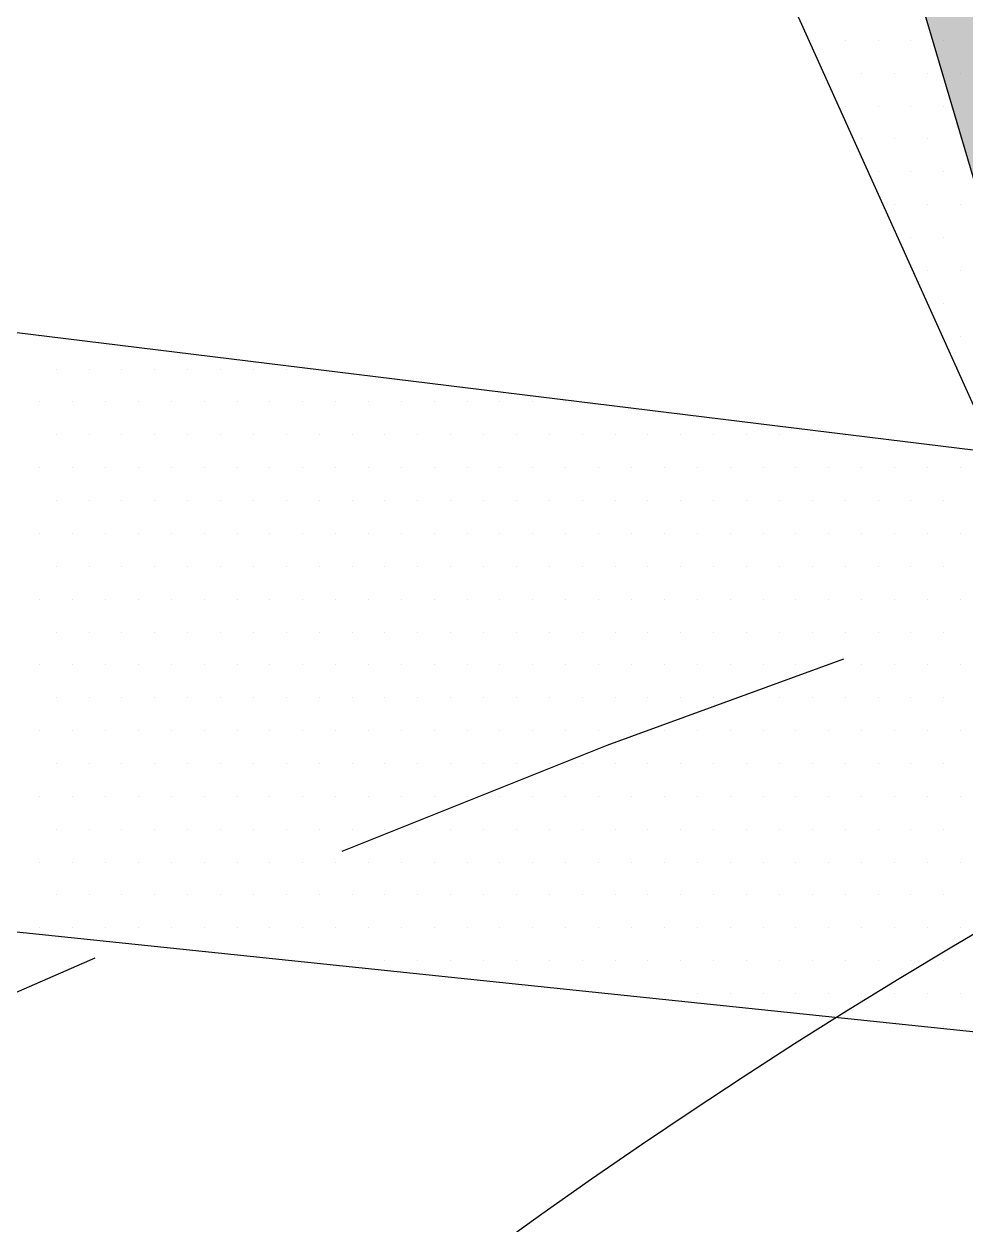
# Paper-space layout 'TOP_A1_00200_01-01-2017_MODELE' of a CAD drawing. Header units: millimetres. Extents: x -52 to 293, y -3 to 294.
# Drawn here: x -24.413 to -21.784, y 65.84 to 69.192 of the extents above; entities that cross this region are included whole.
import ezdxf

# ---------------------------------------------------------------- set-up
doc = ezdxf.new("R2010")
doc.units = ezdxf.units.MM
doc.header["$LTSCALE"] = 2
doc.linetypes.add('CACHEX2', pattern=[0.75, 0.5, -0.25])
for name, color, linetype in [('CALQUE_7', 4, 'Continuous'), ('CARTOUCHE', 7, 'Continuous'), ('rosace', 7, 'Continuous')]:
    doc.layers.add(name, color=color, linetype=linetype)

# ---------------------------------------------------------------- blocks, each defined once
blk = doc.blocks.new('A$C715108E3')
at = {"layer": 'CALQUE_7', "color": 131}
for p, q in [((-13.4698, -0.855), (-13.4698, -0.855)), ((-13.46, -0.855), (-13.46, -0.855)), ((-13.3686, -0.855), (-13.3686, -0.855)), ((-13.2767, -0.855), (-13.2767, -0.855)), ((-13.1849, -0.855), (-13.1849, -0.855)), ((-13.0934, -0.855), (-13.0934, -0.855)), ((-13.4285, -0.9474), (-13.4285, -0.9474)), ((-13.4143, -0.9474), (-13.4143, -0.9474)), ((-13.3225, -0.9474), (-13.3225, -0.9474)), ((-13.231, -0.9474), (-13.231, -0.9474)), ((-13.1392, -0.9474), (-13.1392, -0.9474)), ((-13.0473, -0.9474), (-13.0473, -0.9474)), ((-13.3869, -1.0386), (-13.3869, -1.0386)), ((-13.3686, -1.0386), (-13.3686, -1.0386)), ((-13.2767, -1.0386), (-13.2767, -1.0386)), ((-13.1849, -1.0386), (-13.1849, -1.0386)), ((-13.0934, -1.0386), (-13.0934, -1.0386)), ((-13.3461, -1.1301), (-13.3461, -1.1301)), ((-13.3225, -1.1301), (-13.3225, -1.1301)), ((-13.231, -1.1301), (-13.231, -1.1301)), ((-13.1392, -1.1301), (-13.1392, -1.1301)), ((-13.0473, -1.1301), (-13.0473, -1.1301)), ((-13.3045, -1.2223), (-13.3045, -1.2223)), ((-13.2767, -1.2223), (-13.2767, -1.2223)), ((-13.1849, -1.2223), (-13.1849, -1.2223)), ((-13.0934, -1.2223), (-13.0934, -1.2223)), ((-13.2632, -1.3138), (-13.2632, -1.3138)), ((-13.231, -1.3138), (-13.231, -1.3138)), ((-13.1392, -1.3138), (-13.1392, -1.3138)), ((-13.0473, -1.3138), (-13.0473, -1.3138)), ((-13.222, -1.4052), (-13.222, -1.4052)), ((-13.1849, -1.4052), (-13.1849, -1.4052)), ((-13.0934, -1.4052), (-13.0934, -1.4052)), ((-13.1806, -1.4974), (-13.1806, -1.4974)), ((-13.1392, -1.4974), (-13.1392, -1.4974)), ((-13.0473, -1.4974), (-13.0473, -1.4974)), ((-13.1392, -1.5889), (-13.1392, -1.5889)), ((-13.0934, -1.5889), (-13.0934, -1.5889)), ((-15.616, -1.6803), (-15.616, -1.6803)), ((-13.0979, -1.6803), (-13.0979, -1.6803)), ((-13.0473, -1.6803), (-13.0473, -1.6803)), ((-15.5699, -1.7727), (-15.5699, -1.7727)), ((-15.4785, -1.7727), (-15.4785, -1.7727)), ((-15.3868, -1.7727), (-15.3868, -1.7727)), ((-15.2948, -1.7727), (-15.2948, -1.7727)), ((-15.203, -1.7727), (-15.203, -1.7727)), ((-15.1115, -1.7727), (-15.1115, -1.7727)), ((-15.0197, -1.7727), (-15.0197, -1.7727)), ((-14.9278, -1.7727), (-14.9278, -1.7727)), ((-13.0567, -1.7727), (-13.0567, -1.7727)), ((-15.616, -1.864), (-15.616, -1.864)), ((-15.5244, -1.864), (-15.5244, -1.864)), ((-15.4324, -1.864), (-15.4324, -1.864)), ((-15.3411, -1.864), (-15.3411, -1.864)), ((-15.2491, -1.864), (-15.2491, -1.864)), ((-15.1572, -1.864), (-15.1572, -1.864)), ((-15.0654, -1.864), (-15.0654, -1.864)), ((-14.9739, -1.864), (-14.9739, -1.864)), ((-14.8821, -1.864), (-14.8821, -1.864)), ((-14.7903, -1.864), (-14.7903, -1.864)), ((-14.6988, -1.864), (-14.6988, -1.864)), ((-14.6068, -1.864), (-14.6068, -1.864)), ((-14.5152, -1.864), (-14.5152, -1.864)), ((-14.4237, -1.864), (-14.4237, -1.864)), ((-14.3319, -1.864), (-14.3319, -1.864)), ((-14.24, -1.864), (-14.24, -1.864)), ((-14.148, -1.864), (-14.148, -1.864)), ((-15.5699, -1.9557), (-15.5699, -1.9557)), ((-15.4785, -1.9557), (-15.4785, -1.9557)), ((-15.3868, -1.9557), (-15.3868, -1.9557)), ((-15.2948, -1.9557), (-15.2948, -1.9557)), ((-15.203, -1.9557), (-15.203, -1.9557)), ((-15.1115, -1.9557), (-15.1115, -1.9557)), ((-15.0197, -1.9557), (-15.0197, -1.9557)), ((-14.9278, -1.9557), (-14.9278, -1.9557)), ((-14.8364, -1.9557), (-14.8364, -1.9557)), ((-14.7445, -1.9557), (-14.7445, -1.9557)), ((-14.6527, -1.9557), (-14.6527, -1.9557)), ((-14.5613, -1.9557), (-14.5613, -1.9557)), ((-14.4694, -1.9557), (-14.4694, -1.9557)), ((-14.3776, -1.9557), (-14.3776, -1.9557)), ((-14.2859, -1.9557), (-14.2859, -1.9557)), ((-14.1943, -1.9557), (-14.1943, -1.9557)), ((-14.1023, -1.9557), (-14.1023, -1.9557)), ((-14.0103, -1.9557), (-14.0103, -1.9557)), ((-13.919, -1.9557), (-13.919, -1.9557)), ((-13.827, -1.9557), (-13.827, -1.9557)), ((-13.7351, -1.9557), (-13.7351, -1.9557)), ((-13.6439, -1.9557), (-13.6439, -1.9557)), ((-13.5518, -1.9557), (-13.5518, -1.9557)), ((-13.46, -1.9557), (-13.46, -1.9557)), ((-13.3686, -1.9557), (-13.3686, -1.9557)), ((-15.616, -2.0481), (-15.616, -2.0481)), ((-15.5244, -2.0481), (-15.5244, -2.0481)), ((-15.4324, -2.0481), (-15.4324, -2.0481)), ((-15.3411, -2.0481), (-15.3411, -2.0481)), ((-15.2491, -2.0481), (-15.2491, -2.0481)), ((-15.1572, -2.0481), (-15.1572, -2.0481)), ((-15.0654, -2.0481), (-15.0654, -2.0481)), ((-14.9739, -2.0481), (-14.9739, -2.0481)), ((-14.8821, -2.0481), (-14.8821, -2.0481)), ((-14.7903, -2.0481), (-14.7903, -2.0481)), ((-14.6988, -2.0481), (-14.6988, -2.0481)), ((-14.6068, -2.0481), (-14.6068, -2.0481)), ((-14.5152, -2.0481), (-14.5152, -2.0481)), ((-14.4237, -2.0481), (-14.4237, -2.0481)), ((-14.3319, -2.0481), (-14.3319, -2.0481)), ((-14.24, -2.0481), (-14.24, -2.0481)), ((-14.148, -2.0481), (-14.148, -2.0481)), ((-14.0567, -2.0481), (-14.0567, -2.0481)), ((-13.9647, -2.0481), (-13.9647, -2.0481)), ((-13.8727, -2.0481), (-13.8727, -2.0481)), ((-13.7814, -2.0481), (-13.7814, -2.0481)), ((-13.6894, -2.0481), (-13.6894, -2.0481)), ((-13.5976, -2.0481), (-13.5976, -2.0481)), ((-13.5061, -2.0481), (-13.5061, -2.0481)), ((-13.4143, -2.0481), (-13.4143, -2.0481)), ((-13.3225, -2.0481), (-13.3225, -2.0481)), ((-13.231, -2.0481), (-13.231, -2.0481)), ((-13.1392, -2.0481), (-13.1392, -2.0481)), ((-13.0473, -2.0481), (-13.0473, -2.0481)), ((-15.5699, -2.1393), (-15.5699, -2.1393)), ((-15.4785, -2.1393), (-15.4785, -2.1393)), ((-15.3868, -2.1393), (-15.3868, -2.1393)), ((-15.2948, -2.1393), (-15.2948, -2.1393)), ((-15.203, -2.1393), (-15.203, -2.1393)), ((-15.1115, -2.1393), (-15.1115, -2.1393)), ((-15.0197, -2.1393), (-15.0197, -2.1393)), ((-14.9278, -2.1393), (-14.9278, -2.1393)), ((-14.8364, -2.1393), (-14.8364, -2.1393)), ((-14.7445, -2.1393), (-14.7445, -2.1393)), ((-14.6527, -2.1393), (-14.6527, -2.1393)), ((-14.5613, -2.1393), (-14.5613, -2.1393)), ((-14.4694, -2.1393), (-14.4694, -2.1393)), ((-14.3776, -2.1393), (-14.3776, -2.1393)), ((-14.2859, -2.1393), (-14.2859, -2.1393)), ((-14.1943, -2.1393), (-14.1943, -2.1393)), ((-14.1023, -2.1393), (-14.1023, -2.1393)), ((-14.0103, -2.1393), (-14.0103, -2.1393)), ((-13.919, -2.1393), (-13.919, -2.1393)), ((-13.827, -2.1393), (-13.827, -2.1393)), ((-13.7351, -2.1393), (-13.7351, -2.1393)), ((-13.6439, -2.1393), (-13.6439, -2.1393)), ((-13.5518, -2.1393), (-13.5518, -2.1393)), ((-13.46, -2.1393), (-13.46, -2.1393)), ((-13.3686, -2.1393), (-13.3686, -2.1393)), ((-13.2767, -2.1393), (-13.2767, -2.1393)), ((-13.1849, -2.1393), (-13.1849, -2.1393)), ((-13.0934, -2.1393), (-13.0934, -2.1393)), ((-15.616, -2.231), (-15.616, -2.231)), ((-15.5244, -2.231), (-15.5244, -2.231)), ((-15.4324, -2.231), (-15.4324, -2.231)), ((-15.3411, -2.231), (-15.3411, -2.231)), ((-15.2491, -2.231), (-15.2491, -2.231)), ((-15.1572, -2.231), (-15.1572, -2.231)), ((-15.0654, -2.231), (-15.0654, -2.231)), ((-14.9739, -2.231), (-14.9739, -2.231)), ((-14.8821, -2.231), (-14.8821, -2.231)), ((-14.7903, -2.231), (-14.7903, -2.231)), ((-14.6988, -2.231), (-14.6988, -2.231)), ((-14.6068, -2.231), (-14.6068, -2.231)), ((-14.5152, -2.231), (-14.5152, -2.231)), ((-14.4237, -2.231), (-14.4237, -2.231)), ((-14.3319, -2.231), (-14.3319, -2.231)), ((-14.24, -2.231), (-14.24, -2.231)), ((-14.148, -2.231), (-14.148, -2.231)), ((-14.0567, -2.231), (-14.0567, -2.231)), ((-13.9647, -2.231), (-13.9647, -2.231)), ((-13.8727, -2.231), (-13.8727, -2.231)), ((-13.7814, -2.231), (-13.7814, -2.231)), ((-13.6894, -2.231), (-13.6894, -2.231)), ((-13.5976, -2.231), (-13.5976, -2.231)), ((-13.5061, -2.231), (-13.5061, -2.231)), ((-13.4143, -2.231), (-13.4143, -2.231)), ((-13.3225, -2.231), (-13.3225, -2.231)), ((-13.231, -2.231), (-13.231, -2.231)), ((-13.1392, -2.231), (-13.1392, -2.231)), ((-13.0473, -2.231), (-13.0473, -2.231)), ((-15.5699, -2.3232), (-15.5699, -2.3232)), ((-15.4785, -2.3232), (-15.4785, -2.3232)), ((-15.3868, -2.3232), (-15.3868, -2.3232)), ((-15.2948, -2.3232), (-15.2948, -2.3232)), ((-15.203, -2.3232), (-15.203, -2.3232)), ((-15.1115, -2.3232), (-15.1115, -2.3232)), ((-15.0197, -2.3232), (-15.0197, -2.3232)), ((-14.9278, -2.3232), (-14.9278, -2.3232)), ((-14.8364, -2.3232), (-14.8364, -2.3232)), ((-14.7445, -2.3232), (-14.7445, -2.3232)), ((-14.6527, -2.3232), (-14.6527, -2.3232)), ((-14.5613, -2.3232), (-14.5613, -2.3232)), ((-14.4694, -2.3232), (-14.4694, -2.3232)), ((-14.3776, -2.3232), (-14.3776, -2.3232)), ((-14.2859, -2.3232), (-14.2859, -2.3232)), ((-14.1943, -2.3232), (-14.1943, -2.3232)), ((-14.1023, -2.3232), (-14.1023, -2.3232)), ((-14.0103, -2.3232), (-14.0103, -2.3232)), ((-13.919, -2.3232), (-13.919, -2.3232)), ((-13.827, -2.3232), (-13.827, -2.3232)), ((-13.7351, -2.3232), (-13.7351, -2.3232)), ((-13.6439, -2.3232), (-13.6439, -2.3232)), ((-13.5518, -2.3232), (-13.5518, -2.3232)), ((-13.46, -2.3232), (-13.46, -2.3232)), ((-13.3686, -2.3232), (-13.3686, -2.3232)), ((-13.2767, -2.3232), (-13.2767, -2.3232)), ((-13.1849, -2.3232), (-13.1849, -2.3232)), ((-13.0934, -2.3232), (-13.0934, -2.3232)), ((-15.616, -2.4146), (-15.616, -2.4146)), ((-15.5244, -2.4146), (-15.5244, -2.4146)), ((-15.4324, -2.4146), (-15.4324, -2.4146)), ((-15.3411, -2.4146), (-15.3411, -2.4146)), ((-15.2491, -2.4146), (-15.2491, -2.4146)), ((-15.1572, -2.4146), (-15.1572, -2.4146)), ((-15.0654, -2.4146), (-15.0654, -2.4146)), ((-14.9739, -2.4146), (-14.9739, -2.4146)), ((-14.8821, -2.4146), (-14.8821, -2.4146)), ((-14.7903, -2.4146), (-14.7903, -2.4146)), ((-14.6988, -2.4146), (-14.6988, -2.4146)), ((-14.6068, -2.4146), (-14.6068, -2.4146)), ((-14.5152, -2.4146), (-14.5152, -2.4146)), ((-14.4237, -2.4146), (-14.4237, -2.4146)), ((-14.3319, -2.4146), (-14.3319, -2.4146)), ((-14.24, -2.4146), (-14.24, -2.4146)), ((-14.148, -2.4146), (-14.148, -2.4146)), ((-14.0567, -2.4146), (-14.0567, -2.4146)), ((-13.9647, -2.4146), (-13.9647, -2.4146)), ((-13.8727, -2.4146), (-13.8727, -2.4146)), ((-13.7814, -2.4146), (-13.7814, -2.4146)), ((-13.6894, -2.4146), (-13.6894, -2.4146)), ((-13.5976, -2.4146), (-13.5976, -2.4146)), ((-13.5061, -2.4146), (-13.5061, -2.4146)), ((-13.4143, -2.4146), (-13.4143, -2.4146)), ((-13.3225, -2.4146), (-13.3225, -2.4146)), ((-13.231, -2.4146), (-13.231, -2.4146)), ((-13.1392, -2.4146), (-13.1392, -2.4146)), ((-13.0473, -2.4146), (-13.0473, -2.4146)), ((-15.5699, -2.507), (-15.5699, -2.507)), ((-15.4785, -2.507), (-15.4785, -2.507)), ((-15.3868, -2.507), (-15.3868, -2.507)), ((-15.2948, -2.507), (-15.2948, -2.507)), ((-15.203, -2.507), (-15.203, -2.507)), ((-15.1115, -2.507), (-15.1115, -2.507)), ((-15.0197, -2.507), (-15.0197, -2.507)), ((-14.9278, -2.507), (-14.9278, -2.507)), ((-14.8364, -2.507), (-14.8364, -2.507)), ((-14.7445, -2.507), (-14.7445, -2.507)), ((-14.6527, -2.507), (-14.6527, -2.507)), ((-14.5613, -2.507), (-14.5613, -2.507)), ((-14.4694, -2.507), (-14.4694, -2.507)), ((-14.3776, -2.507), (-14.3776, -2.507)), ((-14.2859, -2.507), (-14.2859, -2.507)), ((-14.1943, -2.507), (-14.1943, -2.507)), ((-14.1023, -2.507), (-14.1023, -2.507)), ((-14.0103, -2.507), (-14.0103, -2.507)), ((-13.919, -2.507), (-13.919, -2.507)), ((-13.827, -2.507), (-13.827, -2.507)), ((-13.7351, -2.507), (-13.7351, -2.507)), ((-13.6439, -2.507), (-13.6439, -2.507)), ((-13.5518, -2.507), (-13.5518, -2.507)), ((-13.46, -2.507), (-13.46, -2.507)), ((-13.3686, -2.507), (-13.3686, -2.507)), ((-13.2767, -2.507), (-13.2767, -2.507)), ((-13.1849, -2.507), (-13.1849, -2.507)), ((-13.0934, -2.507), (-13.0934, -2.507)), ((-15.616, -2.5983), (-15.616, -2.5983)), ((-15.5244, -2.5983), (-15.5244, -2.5983)), ((-15.4324, -2.5983), (-15.4324, -2.5983)), ((-15.3411, -2.5983), (-15.3411, -2.5983)), ((-15.2491, -2.5983), (-15.2491, -2.5983)), ((-15.1572, -2.5983), (-15.1572, -2.5983)), ((-15.0654, -2.5983), (-15.0654, -2.5983)), ((-14.9739, -2.5983), (-14.9739, -2.5983)), ((-14.8821, -2.5983), (-14.8821, -2.5983)), ((-14.7903, -2.5983), (-14.7903, -2.5983)), ((-14.6988, -2.5983), (-14.6988, -2.5983)), ((-14.6068, -2.5983), (-14.6068, -2.5983)), ((-14.5152, -2.5983), (-14.5152, -2.5983)), ((-14.4237, -2.5983), (-14.4237, -2.5983)), ((-14.3319, -2.5983), (-14.3319, -2.5983)), ((-14.24, -2.5983), (-14.24, -2.5983)), ((-14.148, -2.5983), (-14.148, -2.5983)), ((-14.0567, -2.5983), (-14.0567, -2.5983)), ((-13.9647, -2.5983), (-13.9647, -2.5983)), ((-13.8727, -2.5983), (-13.8727, -2.5983)), ((-13.7814, -2.5983), (-13.7814, -2.5983)), ((-13.6894, -2.5983), (-13.6894, -2.5983)), ((-13.5976, -2.5983), (-13.5976, -2.5983)), ((-13.5061, -2.5983), (-13.5061, -2.5983)), ((-13.4143, -2.5983), (-13.4143, -2.5983)), ((-13.3225, -2.5983), (-13.3225, -2.5983)), ((-13.231, -2.5983), (-13.231, -2.5983)), ((-13.1392, -2.5983), (-13.1392, -2.5983)), ((-13.0473, -2.5983), (-13.0473, -2.5983)), ((-15.5699, -2.6898), (-15.5699, -2.6898)), ((-15.4785, -2.6898), (-15.4785, -2.6898)), ((-15.3868, -2.6898), (-15.3868, -2.6898)), ((-15.2948, -2.6898), (-15.2948, -2.6898)), ((-15.203, -2.6898), (-15.203, -2.6898)), ((-15.1115, -2.6898), (-15.1115, -2.6898)), ((-15.0197, -2.6898), (-15.0197, -2.6898)), ((-14.9278, -2.6898), (-14.9278, -2.6898)), ((-14.8364, -2.6898), (-14.8364, -2.6898)), ((-14.7445, -2.6898), (-14.7445, -2.6898)), ((-14.6527, -2.6898), (-14.6527, -2.6898)), ((-14.5613, -2.6898), (-14.5613, -2.6898)), ((-14.4694, -2.6898), (-14.4694, -2.6898)), ((-14.3776, -2.6898), (-14.3776, -2.6898)), ((-14.2859, -2.6898), (-14.2859, -2.6898)), ((-14.1943, -2.6898), (-14.1943, -2.6898)), ((-14.1023, -2.6898), (-14.1023, -2.6898)), ((-14.0103, -2.6898), (-14.0103, -2.6898)), ((-13.919, -2.6898), (-13.919, -2.6898)), ((-13.827, -2.6898), (-13.827, -2.6898)), ((-13.7351, -2.6898), (-13.7351, -2.6898)), ((-13.6439, -2.6898), (-13.6439, -2.6898)), ((-13.5518, -2.6898), (-13.5518, -2.6898)), ((-13.46, -2.6898), (-13.46, -2.6898)), ((-13.3686, -2.6898), (-13.3686, -2.6898)), ((-13.2767, -2.6898), (-13.2767, -2.6898)), ((-13.1849, -2.6898), (-13.1849, -2.6898)), ((-13.0934, -2.6898), (-13.0934, -2.6898)), ((-15.616, -2.782), (-15.616, -2.782)), ((-15.5244, -2.782), (-15.5244, -2.782)), ((-15.4324, -2.782), (-15.4324, -2.782)), ((-15.3411, -2.782), (-15.3411, -2.782)), ((-15.2491, -2.782), (-15.2491, -2.782)), ((-15.1572, -2.782), (-15.1572, -2.782)), ((-15.0654, -2.782), (-15.0654, -2.782)), ((-14.9739, -2.782), (-14.9739, -2.782)), ((-14.8821, -2.782), (-14.8821, -2.782)), ((-14.7903, -2.782), (-14.7903, -2.782)), ((-14.6988, -2.782), (-14.6988, -2.782)), ((-14.6068, -2.782), (-14.6068, -2.782)), ((-14.5152, -2.782), (-14.5152, -2.782)), ((-14.4237, -2.782), (-14.4237, -2.782)), ((-14.3319, -2.782), (-14.3319, -2.782)), ((-14.24, -2.782), (-14.24, -2.782)), ((-14.148, -2.782), (-14.148, -2.782)), ((-14.0567, -2.782), (-14.0567, -2.782)), ((-13.9647, -2.782), (-13.9647, -2.782)), ((-13.8727, -2.782), (-13.8727, -2.782)), ((-13.7814, -2.782), (-13.7814, -2.782)), ((-13.6894, -2.782), (-13.6894, -2.782)), ((-13.5976, -2.782), (-13.5976, -2.782)), ((-13.5061, -2.782), (-13.5061, -2.782)), ((-13.4143, -2.782), (-13.4143, -2.782)), ((-13.3225, -2.782), (-13.3225, -2.782)), ((-13.231, -2.782), (-13.231, -2.782)), ((-13.1392, -2.782), (-13.1392, -2.782)), ((-13.0473, -2.782), (-13.0473, -2.782)), ((-15.5699, -2.8736), (-15.5699, -2.8736)), ((-15.4785, -2.8736), (-15.4785, -2.8736)), ((-15.3868, -2.8736), (-15.3868, -2.8736)), ((-15.2948, -2.8736), (-15.2948, -2.8736)), ((-15.203, -2.8736), (-15.203, -2.8736)), ((-15.1115, -2.8736), (-15.1115, -2.8736)), ((-15.0197, -2.8736), (-15.0197, -2.8736)), ((-14.9278, -2.8736), (-14.9278, -2.8736)), ((-14.8364, -2.8736), (-14.8364, -2.8736)), ((-14.7445, -2.8736), (-14.7445, -2.8736)), ((-14.6527, -2.8736), (-14.6527, -2.8736)), ((-14.5613, -2.8736), (-14.5613, -2.8736)), ((-14.4694, -2.8736), (-14.4694, -2.8736)), ((-14.3776, -2.8736), (-14.3776, -2.8736)), ((-14.2859, -2.8736), (-14.2859, -2.8736)), ((-14.1943, -2.8736), (-14.1943, -2.8736)), ((-14.1023, -2.8736), (-14.1023, -2.8736)), ((-14.0103, -2.8736), (-14.0103, -2.8736)), ((-13.919, -2.8736), (-13.919, -2.8736)), ((-13.827, -2.8736), (-13.827, -2.8736)), ((-13.7351, -2.8736), (-13.7351, -2.8736)), ((-13.6439, -2.8736), (-13.6439, -2.8736)), ((-13.5518, -2.8736), (-13.5518, -2.8736)), ((-13.46, -2.8736), (-13.46, -2.8736)), ((-13.3686, -2.8736), (-13.3686, -2.8736)), ((-13.2767, -2.8736), (-13.2767, -2.8736)), ((-13.1849, -2.8736), (-13.1849, -2.8736)), ((-13.0934, -2.8736), (-13.0934, -2.8736)), ((-15.616, -2.9649), (-15.616, -2.9649)), ((-15.5244, -2.9649), (-15.5244, -2.9649)), ((-15.4324, -2.9649), (-15.4324, -2.9649)), ((-15.3411, -2.9649), (-15.3411, -2.9649)), ((-15.2491, -2.9649), (-15.2491, -2.9649)), ((-15.1572, -2.9649), (-15.1572, -2.9649)), ((-15.0654, -2.9649), (-15.0654, -2.9649)), ((-14.9739, -2.9649), (-14.9739, -2.9649)), ((-14.8821, -2.9649), (-14.8821, -2.9649)), ((-14.7903, -2.9649), (-14.7903, -2.9649)), ((-14.6988, -2.9649), (-14.6988, -2.9649)), ((-14.6068, -2.9649), (-14.6068, -2.9649)), ((-14.5152, -2.9649), (-14.5152, -2.9649)), ((-14.4237, -2.9649), (-14.4237, -2.9649)), ((-14.3319, -2.9649), (-14.3319, -2.9649)), ((-14.24, -2.9649), (-14.24, -2.9649)), ((-14.148, -2.9649), (-14.148, -2.9649)), ((-14.0567, -2.9649), (-14.0567, -2.9649)), ((-13.9647, -2.9649), (-13.9647, -2.9649)), ((-13.8727, -2.9649), (-13.8727, -2.9649)), ((-13.7814, -2.9649), (-13.7814, -2.9649)), ((-13.6894, -2.9649), (-13.6894, -2.9649)), ((-13.5976, -2.9649), (-13.5976, -2.9649)), ((-13.5061, -2.9649), (-13.5061, -2.9649)), ((-13.4143, -2.9649), (-13.4143, -2.9649)), ((-13.3225, -2.9649), (-13.3225, -2.9649)), ((-13.231, -2.9649), (-13.231, -2.9649)), ((-13.1392, -2.9649), (-13.1392, -2.9649)), ((-13.0473, -2.9649), (-13.0473, -2.9649)), ((-15.5699, -3.0573), (-15.5699, -3.0573)), ((-15.4785, -3.0573), (-15.4785, -3.0573)), ((-15.3868, -3.0573), (-15.3868, -3.0573)), ((-15.2948, -3.0573), (-15.2948, -3.0573)), ((-15.203, -3.0573), (-15.203, -3.0573)), ((-15.1115, -3.0573), (-15.1115, -3.0573)), ((-15.0197, -3.0573), (-15.0197, -3.0573)), ((-14.9278, -3.0573), (-14.9278, -3.0573)), ((-14.8364, -3.0573), (-14.8364, -3.0573)), ((-14.7445, -3.0573), (-14.7445, -3.0573)), ((-14.6527, -3.0573), (-14.6527, -3.0573)), ((-14.5613, -3.0573), (-14.5613, -3.0573)), ((-14.4694, -3.0573), (-14.4694, -3.0573)), ((-14.3776, -3.0573), (-14.3776, -3.0573)), ((-14.2859, -3.0573), (-14.2859, -3.0573)), ((-14.1943, -3.0573), (-14.1943, -3.0573)), ((-14.1023, -3.0573), (-14.1023, -3.0573)), ((-14.0103, -3.0573), (-14.0103, -3.0573)), ((-13.919, -3.0573), (-13.919, -3.0573)), ((-13.827, -3.0573), (-13.827, -3.0573)), ((-13.7351, -3.0573), (-13.7351, -3.0573)), ((-13.6439, -3.0573), (-13.6439, -3.0573)), ((-13.5518, -3.0573), (-13.5518, -3.0573)), ((-13.46, -3.0573), (-13.46, -3.0573)), ((-13.3686, -3.0573), (-13.3686, -3.0573)), ((-13.2767, -3.0573), (-13.2767, -3.0573)), ((-13.1849, -3.0573), (-13.1849, -3.0573)), ((-13.0934, -3.0573), (-13.0934, -3.0573)), ((-15.616, -3.1485), (-15.616, -3.1485)), ((-15.5244, -3.1485), (-15.5244, -3.1485)), ((-15.4324, -3.1485), (-15.4324, -3.1485)), ((-15.3411, -3.1485), (-15.3411, -3.1485)), ((-15.2491, -3.1485), (-15.2491, -3.1485)), ((-15.1572, -3.1485), (-15.1572, -3.1485)), ((-15.0654, -3.1485), (-15.0654, -3.1485)), ((-14.9739, -3.1485), (-14.9739, -3.1485)), ((-14.8821, -3.1485), (-14.8821, -3.1485)), ((-14.7903, -3.1485), (-14.7903, -3.1485)), ((-14.6988, -3.1485), (-14.6988, -3.1485)), ((-14.6068, -3.1485), (-14.6068, -3.1485)), ((-14.5152, -3.1485), (-14.5152, -3.1485)), ((-14.4237, -3.1485), (-14.4237, -3.1485)), ((-14.3319, -3.1485), (-14.3319, -3.1485)), ((-14.24, -3.1485), (-14.24, -3.1485)), ((-14.148, -3.1485), (-14.148, -3.1485)), ((-14.0567, -3.1485), (-14.0567, -3.1485)), ((-13.9647, -3.1485), (-13.9647, -3.1485)), ((-13.8727, -3.1485), (-13.8727, -3.1485)), ((-13.7814, -3.1485), (-13.7814, -3.1485)), ((-13.6894, -3.1485), (-13.6894, -3.1485)), ((-13.5976, -3.1485), (-13.5976, -3.1485)), ((-13.5061, -3.1485), (-13.5061, -3.1485)), ((-13.4143, -3.1485), (-13.4143, -3.1485)), ((-13.3225, -3.1485), (-13.3225, -3.1485)), ((-13.231, -3.1485), (-13.231, -3.1485)), ((-13.1392, -3.1485), (-13.1392, -3.1485)), ((-13.0473, -3.1485), (-13.0473, -3.1485)), ((-15.5699, -3.24), (-15.5699, -3.24)), ((-15.4785, -3.24), (-15.4785, -3.24)), ((-15.3868, -3.24), (-15.3868, -3.24)), ((-15.2948, -3.24), (-15.2948, -3.24)), ((-15.203, -3.24), (-15.203, -3.24)), ((-15.1115, -3.24), (-15.1115, -3.24)), ((-15.0197, -3.24), (-15.0197, -3.24)), ((-14.9278, -3.24), (-14.9278, -3.24)), ((-14.8364, -3.24), (-14.8364, -3.24)), ((-14.7445, -3.24), (-14.7445, -3.24)), ((-14.6527, -3.24), (-14.6527, -3.24)), ((-14.5613, -3.24), (-14.5613, -3.24)), ((-14.4694, -3.24), (-14.4694, -3.24)), ((-14.3776, -3.24), (-14.3776, -3.24)), ((-14.2859, -3.24), (-14.2859, -3.24)), ((-14.1943, -3.24), (-14.1943, -3.24)), ((-14.1023, -3.24), (-14.1023, -3.24)), ((-14.0103, -3.24), (-14.0103, -3.24)), ((-13.919, -3.24), (-13.919, -3.24)), ((-13.827, -3.24), (-13.827, -3.24)), ((-13.7351, -3.24), (-13.7351, -3.24)), ((-13.6439, -3.24), (-13.6439, -3.24)), ((-13.5518, -3.24), (-13.5518, -3.24)), ((-13.46, -3.24), (-13.46, -3.24)), ((-13.3686, -3.24), (-13.3686, -3.24)), ((-13.2767, -3.24), (-13.2767, -3.24)), ((-13.1849, -3.24), (-13.1849, -3.24)), ((-13.0934, -3.24), (-13.0934, -3.24)), ((-15.616, -3.3324), (-15.616, -3.3324)), ((-15.5244, -3.3324), (-15.5244, -3.3324)), ((-15.4324, -3.3324), (-15.4324, -3.3324)), ((-15.3411, -3.3324), (-15.3411, -3.3324)), ((-15.2491, -3.3324), (-15.2491, -3.3324)), ((-15.1572, -3.3324), (-15.1572, -3.3324)), ((-15.0654, -3.3324), (-15.0654, -3.3324)), ((-14.9739, -3.3324), (-14.9739, -3.3324)), ((-14.8821, -3.3324), (-14.8821, -3.3324)), ((-14.7903, -3.3324), (-14.7903, -3.3324)), ((-14.6988, -3.3324), (-14.6988, -3.3324)), ((-14.6068, -3.3324), (-14.6068, -3.3324)), ((-14.5152, -3.3324), (-14.5152, -3.3324)), ((-14.4237, -3.3324), (-14.4237, -3.3324)), ((-14.3319, -3.3324), (-14.3319, -3.3324)), ((-14.24, -3.3324), (-14.24, -3.3324)), ((-14.148, -3.3324), (-14.148, -3.3324)), ((-14.0567, -3.3324), (-14.0567, -3.3324)), ((-13.9647, -3.3324), (-13.9647, -3.3324)), ((-13.8727, -3.3324), (-13.8727, -3.3324)), ((-13.7814, -3.3324), (-13.7814, -3.3324)), ((-13.6894, -3.3324), (-13.6894, -3.3324)), ((-13.5976, -3.3324), (-13.5976, -3.3324)), ((-13.5061, -3.3324), (-13.5061, -3.3324)), ((-13.4143, -3.3324), (-13.4143, -3.3324)), ((-13.3225, -3.3324), (-13.3225, -3.3324)), ((-13.231, -3.3324), (-13.231, -3.3324)), ((-13.1392, -3.3324), (-13.1392, -3.3324)), ((-13.0473, -3.3324), (-13.0473, -3.3324)), ((-14.9046, -3.4237), (-14.9046, -3.4237)), ((-14.8364, -3.4237), (-14.8364, -3.4237)), ((-14.7445, -3.4237), (-14.7445, -3.4237)), ((-14.6527, -3.4237), (-14.6527, -3.4237)), ((-14.5613, -3.4237), (-14.5613, -3.4237)), ((-14.4694, -3.4237), (-14.4694, -3.4237)), ((-14.3776, -3.4237), (-14.3776, -3.4237)), ((-14.2859, -3.4237), (-14.2859, -3.4237)), ((-14.1943, -3.4237), (-14.1943, -3.4237)), ((-14.1023, -3.4237), (-14.1023, -3.4237)), ((-14.0103, -3.4237), (-14.0103, -3.4237)), ((-13.919, -3.4237), (-13.919, -3.4237)), ((-13.827, -3.4237), (-13.827, -3.4237)), ((-13.7351, -3.4237), (-13.7351, -3.4237)), ((-13.6439, -3.4237), (-13.6439, -3.4237)), ((-13.5518, -3.4237), (-13.5518, -3.4237)), ((-13.46, -3.4237), (-13.46, -3.4237)), ((-13.3686, -3.4237), (-13.3686, -3.4237)), ((-13.2767, -3.4237), (-13.2767, -3.4237)), ((-13.1849, -3.4237), (-13.1849, -3.4237)), ((-13.0934, -3.4237), (-13.0934, -3.4237)), ((-14.0245, -3.5151), (-14.0245, -3.5151)), ((-13.9647, -3.5151), (-13.9647, -3.5151)), ((-13.8727, -3.5151), (-13.8727, -3.5151)), ((-13.7814, -3.5151), (-13.7814, -3.5151)), ((-13.6894, -3.5151), (-13.6894, -3.5151)), ((-13.5976, -3.5151), (-13.5976, -3.5151)), ((-13.5061, -3.5151), (-13.5061, -3.5151)), ((-13.4143, -3.5151), (-13.4143, -3.5151)), ((-13.3225, -3.5151), (-13.3225, -3.5151)), ((-13.231, -3.5151), (-13.231, -3.5151)), ((-13.1392, -3.5151), (-13.1392, -3.5151)), ((-13.0473, -3.5151), (-13.0473, -3.5151)), ((-13.1448, -3.6077), (-13.1448, -3.6077)), ((-13.0934, -3.6077), (-13.0934, -3.6077))]:
    blk.add_line(p, q, dxfattribs=at)
blk.add_lwpolyline([(-17.4242, -1.4573), (-18.4152, -2.5691), (-18.6566, -2.9311), (-18.705, -3.0278), (-11.9873, -3.7284), (-11.0696, -3.3901), (-10.6346, -2.9311), (-6.8859, 2.3168), (-8.5773, 2.3168), (-9.0123, 2.2688), (-11.5252, -1.2823), (-12.7091, 1.3505), (-13.4102, 1.1331), (-14.1349, 0.795), (-14.1589, 0.6743), (-12.951, -2.0066)], close=True, dxfattribs=at)
blk = doc.blocks.new('A$C581E6685')
at = {"layer": 'rosace'}
blk.add_hatch(color=140, dxfattribs=at).paths.add_polyline_path([(-45.3965, 37.4846), (-41.9745, 25.9278), (-41.7809, 23.8865), (-42.0615, 23.3525), (-44.9268, 21.9767), (-53.1072, 18.3767), (-40.8028, 21.6905), (-39.5666, 22.0268), (-38.2746, 22.2236), (-38.1337, 21.2132), (-33.6363, 11.1845), (-36.0802, 21.4612), (-37.3405, 24.3346), (-37.4251, 24.9804), (-36.9477, 25.4853), (-26.3566, 30.2032), (-37.8747, 26.8339), (-39.7286, 26.4119), (-40.3751, 26.6371), (-40.684, 26.8894)])
at = {"layer": 'rosace', "color": 140}
blk.add_lwpolyline([(-45.3965, 37.4846), (-41.9745, 25.9278), (-41.7804, 23.8865), (-42.0615, 23.3525), (-44.9268, 21.9767), (-53.1072, 18.3767), (-40.8028, 21.6905), (-39.5666, 22.0268), (-38.2739, 22.2236), (-38.1337, 21.2132), (-33.6358, 11.1845), (-36.0802, 21.4612), (-37.3405, 24.3346), (-37.4251, 24.9804), (-36.9477, 25.4853), (-26.3566, 30.2032), (-37.8741, 26.8339), (-39.7286, 26.4119), (-40.3748, 26.6371), (-40.6836, 26.8894)], close=True, dxfattribs=at)
at = {"layer": 'rosace', "color": 32, "linetype": 'CACHEX2', "ltscale": 1.5}
blk.add_ellipse((-38.0538, 23.8138), major_axis=(-19.0311, -3.534), ratio=0.590567, dxfattribs=at)
at = {"layer": 'rosace', "color": 32}
blk.add_ellipse((-37.6144, 23.8499), major_axis=(-13.5768, -4.2839), ratio=0.791971, dxfattribs=at)
at = {"layer": 'CARTOUCHE'}
blk.add_blockref('A$C715108E3', (-31.6739, 36.3189), dxfattribs=at)

psp = doc.layouts.new('TOP_A1_00200_01-01-2017_MODELE')

# ---------------------------------------------------------------- block references
at = {"layer": 'CARTOUCHE'}
psp.add_blockref('A$C581E6685', (22.9208, 33.6824), dxfattribs=at)

doc.saveas('drawing.dxf')
